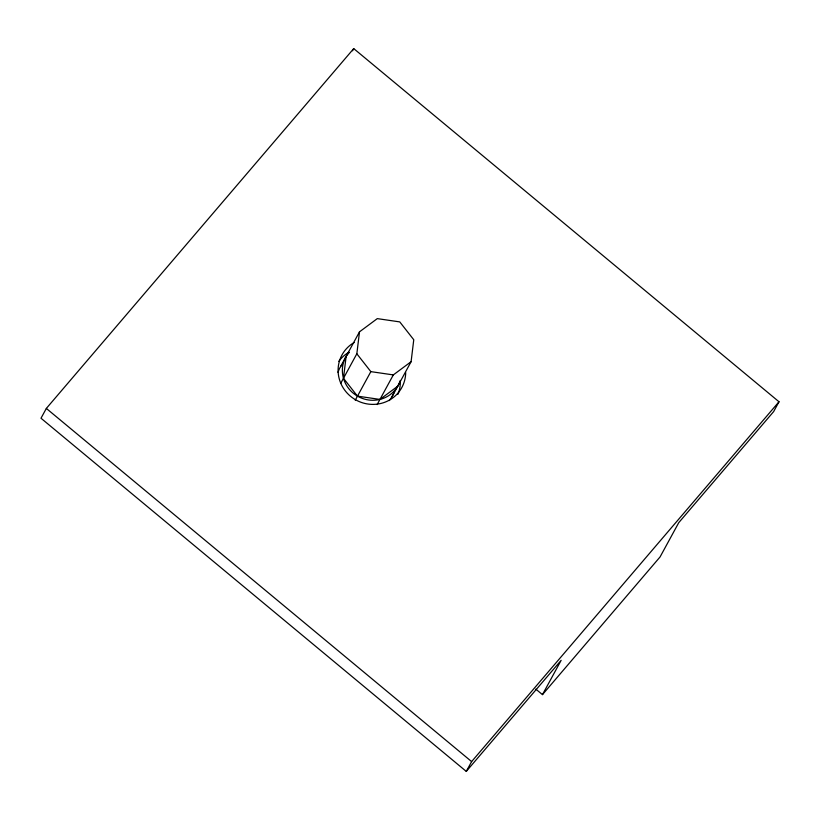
<?xml version="1.0" encoding="UTF-8"?>
<svg xmlns="http://www.w3.org/2000/svg" width="820" height="820" viewBox="0 0 820 820"><rect width="100%" height="100%" fill="white"/><g stroke="black" fill="none" stroke-linecap="round" stroke-linejoin="round"><path stroke-width="1.23" d="M349.228 352.385L346.142 356.341L343.478 378.297L357.479 396.142L379.957 399.422L397.731 386.21M340.669 383.442L356.833 353.789L359.508 331.833L377.292 318.621L399.76 321.901L413.762 339.746L411.097 361.702L392.124 396.501M542.461 694.632L660.059 556.954L678.765 522.647L773.66 411.568L779 401.769L353.728 48.595L46.34 408.432L41 418.231L466.272 771.405L561.157 660.325L542.461 694.632L535.819 689.118M352.538 50.778L353.728 48.595M338.014 372.372A29.807 28.761 28.6 0 1 340.536 366.632L359.508 331.833M355.234 400.252L370.845 371.634L356.833 353.789M377.149 404.567L393.313 374.914L411.097 361.702M466.272 771.405L471.623 761.595L779 401.769M340.536 366.632L342.073 364.654M370.845 371.634L393.313 374.914M46.34 408.432L471.623 761.595M400.252 380.47A29.807 28.761 28.6 0 1 360.38 397.618A29.807 28.761 28.6 0 1 346.142 356.341M394.645 390.761A29.807 28.761 28.6 0 1 389.213 400.601M405.695 372.505A34.061 32.872 28.6 0 1 355.306 399.627A34.061 32.872 28.6 0 1 354.168 342.514M338.783 361.343A34.061 32.872 28.6 0 1 348.818 352.323M400.355 382.304A34.061 32.872 28.6 0 1 397.915 394.317"/></g></svg>
